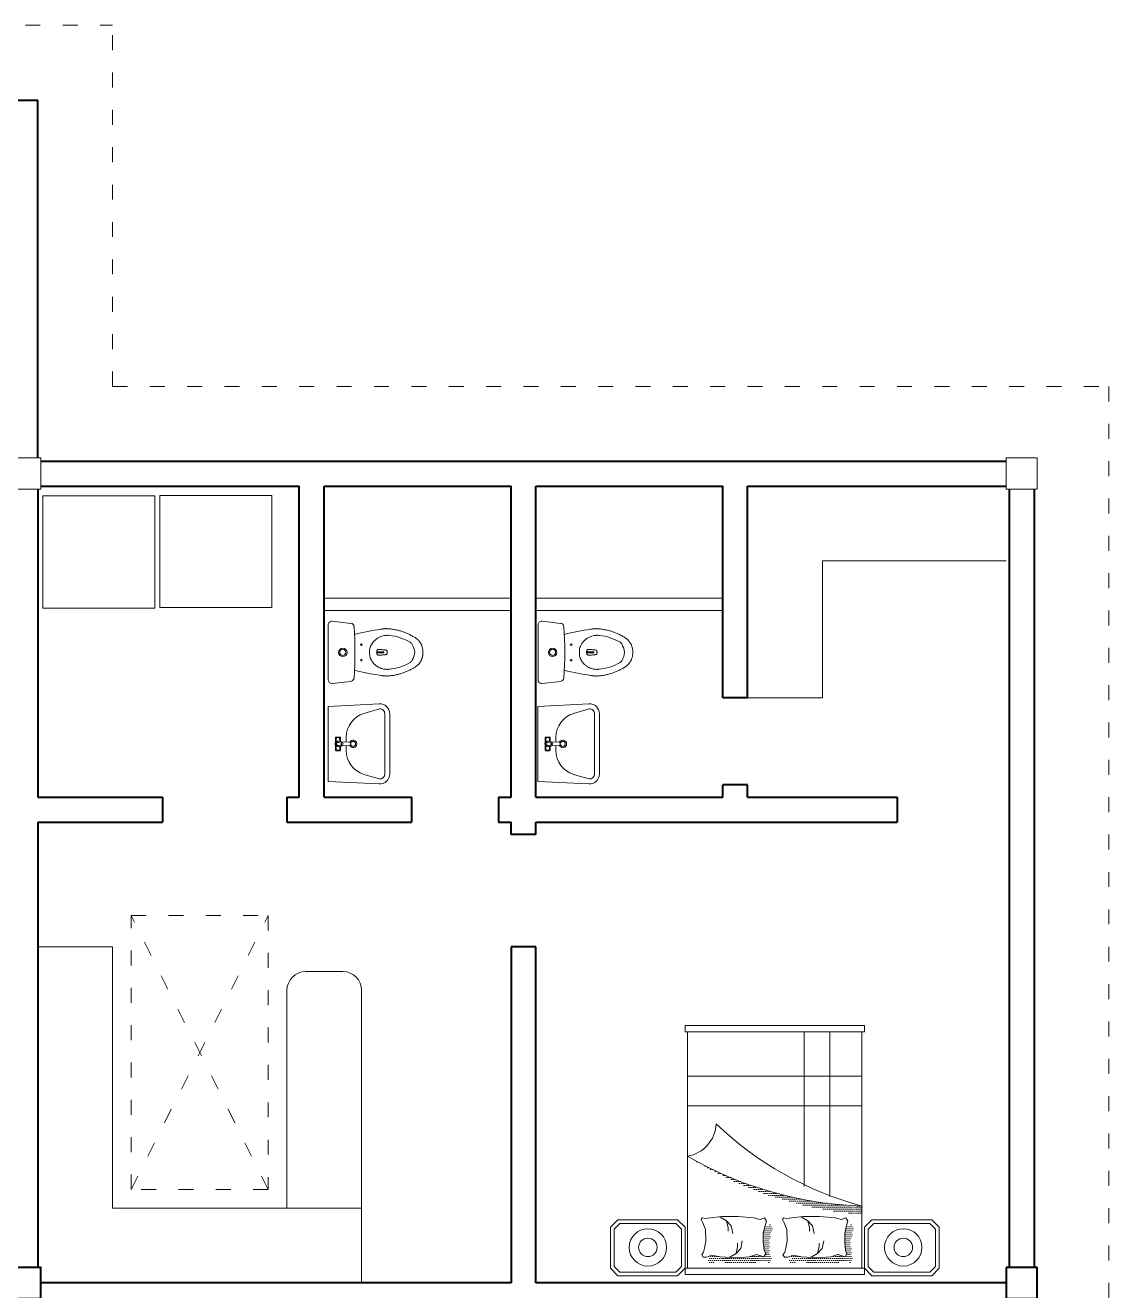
# Model space of a CAD drawing. Header units: millimetres. Extents: x 1551 to 1744, y 1536 to 1676.
# Drawn here: x 1581.98 to 1590.68, y 1576.19 to 1586.35 of the extents above; entities that cross this region are included whole.
import ezdxf

# ---------------------------------------------------------------- set-up
doc = ezdxf.new("R2010")
doc.units = ezdxf.units.MM
doc.linetypes.add('ACAD_ISO03W100', pattern=[30, 12, -18])
doc.linetypes.add('DASHDOT', pattern=[1, 0.5, -0.25, 0, -0.25])
doc.layers.add('01_Gruesa', color=7, linetype='Continuous', lineweight=40)
doc.layers.add('03_Fina', color=7, linetype='Continuous', lineweight=9)
pattern_1 = [(180, (1826.279103, 1461.658001), (-0.0079375, 0.015875), [0, -0.015875])]

# ---------------------------------------------------------------- blocks, each defined once
blk = doc.blocks.new('drakar planta')
at = {"layer": '03_Fina', "color": 252, "linetype": 'Continuous', "true_color": 0x939598}
for p, q in [((9.368, 5.6), (9.368, 5.6)), ((9.368, 5.6), (9.385, 5.452)), ((9.397, 5.633), (9.397, 5.633)), ((9.839, 5.633), (9.397, 5.633)), ((9.839, 5.633), (9.839, 5.633)), ((9.851, 5.452), (9.868, 5.6)), ((9.868, 5.6), (9.868, 5.6)), ((9.385, 5.452), (9.385, 5.452)), ((9.851, 5.452), (9.851, 5.452)), ((9.618, 5.301), (9.626, 5.301)), ((9.613, 5.243), (9.613, 5.186)), ((9.622, 5.186), (9.613, 5.186)), ((9.618, 5.244), (9.615, 5.243)), ((9.62, 5.243), (9.618, 5.244)), ((9.618, 5.244), (9.618, 5.244)), ((9.622, 5.243), (9.622, 5.186)), ((9.482, 5.143), (9.482, 5.141)), ((9.754, 5.143), (9.753, 5.141)), ((9.754, 5.158), (9.754, 5.154)), ((9.754, 5.154), (9.754, 5.154))]:
    blk.add_line(p, q, dxfattribs=at)
at = {"layer": '03_Fina', "color": 252, "ltscale": 0.01, "true_color": 0x939598}
blk.add_line((9.609, 5.301), (9.618, 5.301), dxfattribs=at)
at = {"layer": '03_Fina', "color": 252, "linetype": 'Continuous', "true_color": 0x939598}
for centre, radius in [((9.618, 5.516), 0.0342), ((9.618, 5.516), 0.0244), ((9.556, 5.367), 0.0072), ((9.68, 5.367), 0.0072)]:
    blk.add_circle(centre, radius, dxfattribs=at)
for centre, radius, start, end in [((9.397, 5.604), 0.0291, 90, 186.4831), ((9.839, 5.604), 0.0291, 0, 90), ((9.839, 5.604), 0.0291, 353.5169, 0), ((9.413, 5.455), 0.0291, 186.4831, 265.6595), ((9.618, 8.146), 2.728, 265.6595, 274.3405), ((10.948, 5.027), 1.526, 165.0155, 173.1331), ((8.286, 5.027), 1.528, 6.8679, 14.9756), ((9.822, 5.455), 0.0291, 274.3405, 353.5169), ((9.625, 5.161), 0.143, 115.2636, 179.6481), ((9.609, 5.188), 0.113, 90, 104.8453), ((9.626, 5.188), 0.113, 75.1657, 90), ((9.667, 5.162), 0.186, 179.8512, 185.6502), ((9.888, 5.183), 0.408, 185.2168, 185.7358), ((9.889, 5.183), 0.409, 185.9431, 210.6376), ((9.617, 5.16), 0.00101, 263.4365, 309.8712), ((9.618, 5.16), 0.00101, 230.1288, 276.5635), ((9.347, 5.183), 0.409, 329.3624, 354.7538), ((9.537, 5.164), 0.218, 354.506, 358.1692), ((9.576, 4.998), 0.0453, 211.4552, 242.0451), ((9.639, 5.117), 0.18, 242.0447, 263.2555), ((9.597, 5.117), 0.18, 276.7445, 297.9553), ((9.66, 4.998), 0.0453, 297.9549, 328.5855)]:
    blk.add_arc(centre, radius, start, end, dxfattribs=at)
for points, knots in [([(9.563, 5.291), (9.564, 5.291), (9.565, 5.291), (9.565, 5.292), (9.566, 5.292), (9.567, 5.292), (9.568, 5.293), (9.569, 5.293), (9.571, 5.294), (9.573, 5.295), (9.577, 5.296), (9.579, 5.297), (9.58, 5.297)], [0.8678487, 0.8678487, 0.8678487, 0.8678487, 0.8798629, 0.8798629, 0.8798629, 0.8909521, 0.9003997, 0.9091834, 0.9229673, 0.9427072, 0.9683896, 1, 1, 1, 1]), ([(9.655, 5.297), (9.657, 5.297), (9.659, 5.296), (9.662, 5.295), (9.664, 5.294), (9.666, 5.293), (9.669, 5.292), (9.671, 5.291), (9.674, 5.29), (9.677, 5.289), (9.68, 5.287), (9.682, 5.286), (9.684, 5.285), (9.686, 5.283), (9.69, 5.281), (9.693, 5.279), (9.698, 5.275), (9.704, 5.271), (9.71, 5.266), (9.716, 5.259), (9.723, 5.251), (9.729, 5.243), (9.735, 5.235), (9.739, 5.226), (9.744, 5.217), (9.747, 5.207), (9.751, 5.195), (9.753, 5.184), (9.754, 5.171), (9.755, 5.163), (9.754, 5.158)], [0, 0, 0, 0, 0.03073, 0.0557919, 0.0752101, 0.0908298, 0.1057126, 0.128628, 0.1479371, 0.1642292, 0.1850908, 0.1958664, 0.2064561, 0.220969, 0.23993, 0.2633379, 0.294561, 0.3312722, 0.3734704, 0.4211544, 0.4743227, 0.5329738, 0.5805653, 0.6312404, 0.6849983, 0.7418381, 0.8017591, 0.8647604, 0.930841, 0.9987863, 0.9987863, 0.9987863, 0.9987863]), ([(9.617, 5.159), (9.616, 5.159), (9.615, 5.16), (9.612, 5.16), (9.611, 5.16), (9.608, 5.16), (9.607, 5.161), (9.605, 5.161), (9.604, 5.161), (9.603, 5.162), (9.602, 5.162), (9.602, 5.163), (9.601, 5.164), (9.601, 5.164), (9.601, 5.165), (9.601, 5.165), (9.601, 5.166), (9.6, 5.167), (9.6, 5.168), (9.599, 5.172), (9.599, 5.174), (9.598, 5.181), (9.597, 5.186), (9.597, 5.194), (9.596, 5.199), (9.596, 5.205), (9.596, 5.207), (9.595, 5.211), (9.595, 5.213), (9.595, 5.218), (9.595, 5.22), (9.595, 5.223), (9.595, 5.224), (9.595, 5.226), (9.595, 5.227), (9.595, 5.23), (9.595, 5.232), (9.597, 5.236), (9.599, 5.238), (9.602, 5.24), (9.603, 5.241), (9.605, 5.242), (9.606, 5.242), (9.608, 5.242), (9.609, 5.243), (9.61, 5.243), (9.611, 5.243), (9.613, 5.243), (9.614, 5.243), (9.615, 5.243), (9.615, 5.243), (9.615, 5.243), (9.615, 5.243)], [0, 0, 0, 0, 0.03125, 0.03125, 0.0625, 0.0625, 0.09375, 0.09375, 0.109375, 0.109375, 0.125, 0.125, 0.140625, 0.140625, 0.148438, 0.148438, 0.15625, 0.15625, 0.1875, 0.1875, 0.25, 0.25, 0.375, 0.375, 0.5, 0.5, 0.5625, 0.5625, 0.625, 0.625, 0.6875, 0.6875, 0.71875, 0.71875, 0.75, 0.75, 0.8125, 0.8125, 0.875, 0.875, 0.90625, 0.90625, 0.9375, 0.9375, 0.953125, 0.953125, 0.96875, 0.96875, 1, 1, 1, 1.000009, 1.000009, 1.000009, 1.000009]), ([(9.619, 5.159), (9.62, 5.159), (9.621, 5.16), (9.624, 5.16), (9.625, 5.16), (9.628, 5.16), (9.629, 5.161), (9.631, 5.161), (9.632, 5.161), (9.633, 5.162), (9.633, 5.162), (9.634, 5.163), (9.634, 5.164), (9.635, 5.164), (9.635, 5.165), (9.635, 5.165), (9.635, 5.166), (9.635, 5.167), (9.636, 5.168), (9.636, 5.172), (9.637, 5.174), (9.638, 5.181), (9.638, 5.186), (9.639, 5.194), (9.639, 5.199), (9.64, 5.205), (9.64, 5.207), (9.64, 5.211), (9.64, 5.213), (9.641, 5.218), (9.641, 5.22), (9.641, 5.223), (9.641, 5.224), (9.641, 5.226), (9.641, 5.227), (9.641, 5.23), (9.64, 5.232), (9.638, 5.236), (9.637, 5.238), (9.634, 5.24), (9.633, 5.241), (9.631, 5.242), (9.63, 5.242), (9.628, 5.242), (9.627, 5.243), (9.626, 5.243), (9.625, 5.243), (9.623, 5.243), (9.622, 5.243), (9.62, 5.243)], [0, 0, 0, 0, 0.03125, 0.03125, 0.0625, 0.0625, 0.09375, 0.09375, 0.109375, 0.109375, 0.125, 0.125, 0.140625, 0.140625, 0.1484375, 0.1484375, 0.15625, 0.15625, 0.1875, 0.1875, 0.25, 0.25, 0.375, 0.375, 0.5, 0.5, 0.5625, 0.5625, 0.625, 0.625, 0.6875, 0.6875, 0.71875, 0.71875, 0.75, 0.75, 0.8125, 0.8125, 0.875, 0.875, 0.90625, 0.90625, 0.9375, 0.9375, 0.953125, 0.953125, 0.96875, 0.96875, 0.9999928, 0.9999928, 0.9999928, 0.9999928])]:
    blk.add_open_spline(points, degree=3, knots=knots, dxfattribs=at)
for points, weights, degree, knots in [([(9.618, 4.873), (9.617, 4.873), (9.616, 4.873), (9.542, 4.87), (9.502, 4.932), (9.435, 5.036), (9.428, 5.159), (9.428, 5.16), (9.428, 5.161), (9.427, 5.174), (9.429, 5.188)], [1, 0.999818026965, 1, 0.869595072185, 1, 0.965853886877, 1, 0.999997543195, 1, 0.96771874759, 0.94216281398], 2, [0, 0, 0, 0.004294, 0.004294, 0.32836, 0.32836, 0.929345, 0.929345, 0.934486, 0.934486, 1, 1, 1]), ([(9.429, 5.188), (9.43, 5.195), (9.431, 5.202), (9.432, 5.209), (9.432, 5.209), (9.433, 5.21), (9.433, 5.21)], [0.94216281398, 0.929295544402, 0.917706959429, 0.907397059062, 0.907397059062, 0.907397059062, 0.907397059062], 3, [0, 0, 0, 0, 0.08501565, 0.08501565, 0.08501565, 0.08958153, 0.08958153, 0.08958153, 0.08958153]), ([(9.618, 4.873), (9.619, 4.873), (9.62, 4.873), (9.694, 4.87), (9.734, 4.932), (9.801, 5.036), (9.808, 5.159), (9.808, 5.16), (9.808, 5.161), (9.808, 5.174), (9.807, 5.188)], [1, 0.999818026965, 1, 0.869595072185, 1, 0.965853886877, 1, 0.999997543195, 1, 0.96771874759, 0.94216281398], 2, [0, 0, 0, 0.004294, 0.004294, 0.32836, 0.32836, 0.929345, 0.929345, 0.934486, 0.934486, 1, 1, 1]), ([(9.807, 5.188), (9.806, 5.195), (9.805, 5.202), (9.803, 5.209), (9.803, 5.209), (9.803, 5.21), (9.803, 5.21)], [0.94216281398, 0.929356038323, 0.91781595237, 0.907542556122, 0.907542556122, 0.907542556122, 0.907542556122], 3, [0, 0, 0, 0, 0.08461596, 0.08461596, 0.08461596, 0.08948508, 0.08948508, 0.08948508, 0.08948508])]:
    blk.add_rational_spline(points, weights, degree=degree, knots=knots, dxfattribs=at)
blk.add_open_spline([(9.595, 5.229), (9.595, 5.229), (9.595, 5.229), (9.595, 5.229)], degree=3, dxfattribs=at)
blk = doc.blocks.new('A$C115B3CD4')
at = {"layer": '03_Fina', "color": 252, "true_color": 0x939598}
for p, q in [((0, 0.084), (0.021, 0.494)), ((0.623, 0.494), (0.021, 0.494)), ((0.267, 0.431), (0.267, 0.401)), ((0.272, 0.436), (0.313, 0.436)), ((0.272, 0.421), (0.272, 0.411)), ((0.282, 0.431), (0.305, 0.431)), ((0.3, 0.408), (0.305, 0.389)), ((0.31, 0.41), (0.315, 0.391)), ((0.334, 0.41), (0.329, 0.391)), ((0.331, 0.436), (0.372, 0.436)), ((0.338, 0.431), (0.362, 0.431)), ((0.344, 0.408), (0.339, 0.389)), ((0.372, 0.421), (0.372, 0.411)), ((0.377, 0.431), (0.377, 0.401)), ((0.623, 0.494), (0.644, 0.084)), ((0.269, 0.35), (0.307, 0.35)), ((0.272, 0.396), (0.295, 0.396)), ((0.282, 0.401), (0.302, 0.401)), ((0.309, 0.321), (0.305, 0.387)), ((0.334, 0.321), (0.339, 0.387)), ((0.336, 0.35), (0.375, 0.35)), ((0.342, 0.401), (0.362, 0.401)), ((0.349, 0.396), (0.372, 0.396)), ((0.04, 0.082), (0.077, 0.207)), ((0.604, 0.082), (0.567, 0.207)), ((0.08, 0.04), (0.564, 0.04)), ((0.08, 0), (0.564, 0))]:
    blk.add_line(p, q, dxfattribs=at)
at = {"layer": '03_Fina', "color": 252, "linetype": 'DASHDOT', "true_color": 0x939598}
blk.add_line((0.314, 0.316), (0.329, 0.316), dxfattribs=at)
at = {"layer": '03_Fina', "color": 252, "true_color": 0x939598}
blk.add_circle((0.322, 0.294), 0.02, dxfattribs=at)
at = {"layer": '03_Fina', "color": 252, "linetype": 'DASHDOT', "true_color": 0x939598}
for centre, start, end in [((0.272, 0.431), 90, 180), ((0.372, 0.431), 0, 90), ((0.272, 0.401), 180, 270), ((0.372, 0.401), 270, 0)]:
    blk.add_arc(centre, 0.005, start, end, dxfattribs=at)
at = {"layer": '03_Fina', "color": 252, "true_color": 0x939598}
for centre, radius, start, end in [((0.282, 0.421), 0.01, 90, 180), ((0.282, 0.411), 0.01, 180, 270), ((0.322, 0.415), 0.0231, 338.8422, 201.1578), ((0.322, 0.415), 0.0131, 338.8422, 201.1578), ((0.322, 0.433), 0.00496, 290.639, 249.361), ((0.362, 0.421), 0.01, 0, 90), ((0.362, 0.411), 0.01, 270, 0), ((0.269, 0.15), 0.2, 90, 163.5301), ((0.322, 0.294), 0.03, 115.0422, 64.9578), ((0.295, 0.386), 0.01, 3.8141, 90), ((0.324, 0.394), 0.02, 195.3012, 262.6368), ((0.314, 0.321), 0.005, 180, 270), ((0.322, 0.391), 0.00708, 180, 0), ((0.319, 0.394), 0.02, 277.3632, 344.6988), ((0.329, 0.321), 0.005, 270, 0), ((0.349, 0.386), 0.01, 90, 176.1909), ((0.375, 0.15), 0.2, 16.4699, 90), ((0.08, 0.08), 0.08, 177.1029, 270), ((0.08, 0.08), 0.04, 177.1029, 270), ((0.564, 0.08), 0.08, 270, 2.8971), ((0.564, 0.08), 0.04, 270, 2.8971)]:
    blk.add_arc(centre, radius, start, end, dxfattribs=at)

msp = doc.modelspace()

# ---------------------------------------------------------------- hatches: boundary and pattern name
at = {"layer": '03_Fina', "lineweight": 9, "true_color": 0x939598}
h = msp.add_hatch(dxfattribs=at)
h.set_pattern_fill('DOTS', color=252, scale=0.01, angle=360, style=0)
h.set_pattern_definition(pattern_1)
edge = h.paths.add_edge_path()
edge.add_line((1588.702, 1576.803), (1588.702, 1576.872))
edge.add_ellipse((1588.794, 1579.845), major_axis=(2.103, -2.103), ratio=1, start_angle=284.8866, end_angle=313.2226, ccw=False)
edge.add_ellipse((1588.944, 1579.85), major_axis=(2.161, -2.161), ratio=1, start_angle=-77.4802, end_angle=-49.5301)
h = msp.add_hatch(dxfattribs=at)
h.set_pattern_fill('DOTS', color=252, scale=0.01, angle=360, style=0)
h.set_pattern_definition(pattern_1)
h.paths.add_polyline_path([(1588.118, 1576.43), (1588.131, 1576.412), (1588.158, 1576.412), (1588.198, 1576.427), (1588.266, 1576.415), (1588.395, 1576.406), (1588.503, 1576.415), (1588.558, 1576.433), (1588.617, 1576.415), (1588.632, 1576.439), (1588.62, 1576.467), (1588.614, 1576.538), (1588.614, 1576.605), (1588.629, 1576.667), (1588.638, 1576.701), (1588.623, 1576.728), (1588.589, 1576.713), (1588.579, 1576.716), (1588.564, 1576.655), (1588.564, 1576.588), (1588.57, 1576.517), (1588.582, 1576.489), (1588.567, 1576.465), (1588.508, 1576.483), (1588.453, 1576.465), (1588.345, 1576.455), (1588.216, 1576.465), (1588.148, 1576.477), (1588.138, 1576.473), (1588.134, 1576.452)])
h.paths.add_polyline_path([(1587.465, 1576.43), (1587.477, 1576.412), (1587.505, 1576.412), (1587.545, 1576.427), (1587.613, 1576.415), (1587.742, 1576.406), (1587.85, 1576.415), (1587.905, 1576.433), (1587.963, 1576.415), (1587.979, 1576.439), (1587.966, 1576.467), (1587.96, 1576.538), (1587.96, 1576.605), (1587.976, 1576.667), (1587.985, 1576.701), (1587.97, 1576.728), (1587.936, 1576.713), (1587.926, 1576.716), (1587.91, 1576.655), (1587.91, 1576.588), (1587.917, 1576.517), (1587.929, 1576.489), (1587.913, 1576.465), (1587.855, 1576.483), (1587.8, 1576.465), (1587.692, 1576.455), (1587.563, 1576.465), (1587.495, 1576.477), (1587.484, 1576.473), (1587.48, 1576.452)])

# ---------------------------------------------------------------- linework, layer by layer
at = {"layer": '01_Gruesa', "color": 5}
for p, q in [((1573.884, 1585.755), (1582.084, 1585.755)), ((1582.084, 1582.88), (1582.084, 1585.755)), ((1582.109, 1582.855), (1589.859, 1582.855)), ((1582.084, 1582.63), (1582.084, 1580.155)), ((1582.109, 1582.655), (1584.184, 1582.655)), ((1584.184, 1580.155), (1584.184, 1582.655)), ((1584.384, 1580.155), (1584.384, 1582.655)), ((1584.384, 1582.655), (1585.884, 1582.655)), ((1585.884, 1580.155), (1585.884, 1582.655)), ((1586.084, 1580.155), (1586.084, 1582.655)), ((1586.084, 1582.655), (1587.584, 1582.655)), ((1587.584, 1580.955), (1587.584, 1582.655)), ((1587.784, 1580.955), (1587.784, 1582.655)), ((1587.784, 1582.655), (1589.859, 1582.655)), ((1589.884, 1582.63), (1589.884, 1576.38)), ((1590.084, 1582.63), (1590.084, 1576.38)), ((1587.784, 1580.955), (1587.584, 1580.955)), ((1587.584, 1580.155), (1587.584, 1580.255)), ((1587.784, 1580.255), (1587.584, 1580.255)), ((1587.784, 1580.155), (1587.784, 1580.255)), ((1582.084, 1580.155), (1583.084, 1580.155)), ((1583.084, 1580.155), (1583.084, 1579.955)), ((1584.084, 1580.155), (1584.184, 1580.155)), ((1584.084, 1580.155), (1584.084, 1579.955)), ((1584.384, 1580.155), (1585.084, 1580.155)), ((1585.084, 1580.155), (1585.084, 1579.955)), ((1585.784, 1580.155), (1585.884, 1580.155)), ((1585.784, 1580.155), (1585.784, 1579.955)), ((1586.084, 1580.155), (1587.584, 1580.155)), ((1587.784, 1580.155), (1588.984, 1580.155)), ((1588.984, 1580.155), (1588.984, 1579.955)), ((1582.084, 1579.955), (1582.084, 1576.38)), ((1582.084, 1579.955), (1583.084, 1579.955)), ((1584.084, 1579.955), (1585.084, 1579.955)), ((1585.784, 1579.955), (1585.884, 1579.955)), ((1585.884, 1579.855), (1585.884, 1579.955)), ((1586.084, 1579.855), (1586.084, 1579.955)), ((1586.084, 1579.955), (1588.984, 1579.955)), ((1586.084, 1579.855), (1585.884, 1579.855)), ((1586.084, 1578.955), (1585.884, 1578.955)), ((1585.884, 1578.955), (1585.884, 1576.255)), ((1586.084, 1576.255), (1586.084, 1578.955)), ((1585.884, 1576.255), (1582.109, 1576.255)), ((1589.859, 1576.255), (1586.084, 1576.255))]:
    msp.add_line(p, q, dxfattribs=at)
at = {"layer": '01_Gruesa', "color": 244, "lineweight": 9, "true_color": 0x991b1e}
for points in [[(1581.859, 1582.88), (1581.859, 1582.63), (1582.109, 1582.63), (1582.109, 1582.88)], [(1589.859, 1582.88), (1589.859, 1582.63), (1590.109, 1582.63), (1590.109, 1582.88)]]:
    msp.add_lwpolyline(points, close=True, dxfattribs=at)
at = {"layer": '01_Gruesa', "color": 244, "true_color": 0x991b1e}
for points in [[(1581.859, 1576.38), (1581.859, 1576.13), (1582.109, 1576.13), (1582.109, 1576.38)], [(1589.859, 1576.38), (1589.859, 1576.13), (1590.109, 1576.13), (1590.109, 1576.38)]]:
    msp.add_lwpolyline(points, close=True, dxfattribs=at)
at = {"layer": '03_Fina', "linetype": 'ACAD_ISO03W100', "ltscale": 0.01}
for p, q in [((1573.284, 1586.355), (1582.684, 1586.355)), ((1582.684, 1583.455), (1582.684, 1586.355)), ((1582.684, 1583.455), (1590.684, 1583.455)), ((1590.684, 1583.455), (1590.684, 1566.155)), ((1582.834, 1577.005), (1583.934, 1579.205)), ((1583.934, 1577.005), (1582.834, 1579.205))]:
    msp.add_line(p, q, dxfattribs=at)
at = {"layer": '03_Fina', "color": 252, "lineweight": 9, "true_color": 0x939598}
for p, q in [((1588.384, 1580.955), (1588.384, 1582.055)), ((1588.384, 1582.055), (1589.859, 1582.055)), ((1584.384, 1581.755), (1585.884, 1581.755)), ((1586.084, 1581.755), (1587.584, 1581.755)), ((1584.384, 1581.655), (1585.884, 1581.655)), ((1586.084, 1581.655), (1587.584, 1581.655)), ((1588.384, 1580.955), (1587.784, 1580.955)), ((1582.084, 1578.955), (1582.684, 1578.955)), ((1582.684, 1578.955), (1582.684, 1576.855)), ((1584.234, 1578.755), (1584.534, 1578.755)), ((1584.084, 1576.855), (1584.084, 1578.605)), ((1584.684, 1576.255), (1584.684, 1578.605)), ((1587.282, 1578.322), (1588.722, 1578.322)), ((1587.282, 1578.272), (1587.282, 1578.322)), ((1587.282, 1578.272), (1588.722, 1578.272)), ((1587.302, 1576.372), (1587.302, 1578.272)), ((1588.239, 1578.272), (1588.239, 1577.028)), ((1588.444, 1578.272), (1588.444, 1576.949)), ((1588.702, 1578.272), (1588.702, 1576.372)), ((1588.722, 1578.322), (1588.722, 1578.272)), ((1587.302, 1577.914), (1588.702, 1577.914)), ((1587.302, 1577.676), (1588.702, 1577.676)), ((1582.684, 1576.855), (1584.684, 1576.855)), ((1587.282, 1576.372), (1588.722, 1576.372)), ((1587.282, 1576.322), (1587.282, 1576.372)), ((1587.282, 1576.322), (1588.722, 1576.322)), ((1588.722, 1576.372), (1588.722, 1576.322))]:
    msp.add_line(p, q, dxfattribs=at)
for points in [[(1582.124, 1582.575), (1583.024, 1582.575), (1583.024, 1581.675), (1582.124, 1581.675)], [(1583.064, 1582.579), (1583.964, 1582.579), (1583.964, 1581.679), (1583.064, 1581.679)], [(1587.222, 1576.762), (1586.742, 1576.762), (1586.682, 1576.702), (1586.682, 1576.372), (1586.742, 1576.312), (1587.222, 1576.312), (1587.282, 1576.372), (1587.282, 1576.702)], [(1587.207, 1576.732), (1586.757, 1576.732), (1586.712, 1576.687), (1586.712, 1576.387), (1586.757, 1576.342), (1587.207, 1576.342), (1587.252, 1576.387), (1587.252, 1576.687)], [(1589.262, 1576.762), (1588.782, 1576.762), (1588.722, 1576.702), (1588.722, 1576.372), (1588.782, 1576.312), (1589.262, 1576.312), (1589.322, 1576.372), (1589.322, 1576.702)], [(1589.247, 1576.732), (1588.797, 1576.732), (1588.752, 1576.687), (1588.752, 1576.387), (1588.797, 1576.342), (1589.247, 1576.342), (1589.292, 1576.387), (1589.292, 1576.687)]]:
    msp.add_lwpolyline(points, close=True, dxfattribs=at)
at = {"layer": '03_Fina', "linetype": 'ACAD_ISO03W100', "ltscale": 0.01}
msp.add_lwpolyline([(1583.934, 1577.005), (1582.834, 1577.005), (1582.834, 1579.205), (1583.934, 1579.205)], close=True, dxfattribs=at)
at = {"layer": '03_Fina', "color": 252, "lineweight": 9, "true_color": 0x939598}
for points in [[(1587.855, 1576.483), (1587.913, 1576.465), (1587.929, 1576.489), (1587.917, 1576.517), (1587.91, 1576.588), (1587.91, 1576.655), (1587.926, 1576.717), (1587.935, 1576.751), (1587.92, 1576.778), (1587.886, 1576.763), (1587.834, 1576.778), (1587.707, 1576.787), (1587.578, 1576.787), (1587.443, 1576.772), (1587.418, 1576.778), (1587.412, 1576.763), (1587.424, 1576.738), (1587.446, 1576.683), (1587.449, 1576.591), (1587.437, 1576.535), (1587.431, 1576.502), (1587.415, 1576.48), (1587.427, 1576.462), (1587.455, 1576.462), (1587.495, 1576.477), (1587.563, 1576.465), (1587.692, 1576.455), (1587.8, 1576.465), (1587.855, 1576.483)], [(1587.563, 1576.784), (1587.615, 1576.754), (1587.652, 1576.714), (1587.664, 1576.652)], [(1587.615, 1576.751), (1587.627, 1576.701), (1587.627, 1576.671)], [(1588.508, 1576.483), (1588.567, 1576.465), (1588.582, 1576.489), (1588.57, 1576.517), (1588.564, 1576.588), (1588.564, 1576.655), (1588.579, 1576.717), (1588.588, 1576.751), (1588.573, 1576.778), (1588.539, 1576.763), (1588.487, 1576.778), (1588.361, 1576.787), (1588.231, 1576.787), (1588.096, 1576.772), (1588.072, 1576.778), (1588.065, 1576.763), (1588.078, 1576.738), (1588.099, 1576.683), (1588.102, 1576.591), (1588.09, 1576.535), (1588.084, 1576.502), (1588.068, 1576.48), (1588.081, 1576.462), (1588.108, 1576.462), (1588.148, 1576.477), (1588.216, 1576.465), (1588.345, 1576.455), (1588.453, 1576.465), (1588.508, 1576.483)], [(1588.216, 1576.784), (1588.268, 1576.754), (1588.305, 1576.714), (1588.318, 1576.652)], [(1588.268, 1576.751), (1588.281, 1576.701), (1588.281, 1576.671)], [(1587.64, 1576.462), (1587.692, 1576.492), (1587.729, 1576.532), (1587.741, 1576.594)], [(1587.692, 1576.495), (1587.704, 1576.545), (1587.704, 1576.575)], [(1588.293, 1576.462), (1588.345, 1576.492), (1588.382, 1576.532), (1588.395, 1576.594)], [(1588.345, 1576.495), (1588.358, 1576.545), (1588.358, 1576.575)]]:
    msp.add_lwpolyline(points, dxfattribs=at)
for centre, radius in [((1586.983, 1576.54), 0.15), ((1586.983, 1576.54), 0.0743), ((1589.034, 1576.54), 0.15), ((1589.034, 1576.54), 0.0743)]:
    msp.add_circle(centre, radius, dxfattribs=at)
for centre, radius, start, end in [((1584.234, 1578.605), 0.15, 90, 180), ((1584.534, 1578.605), 0.15, 0, 90), ((1587.252, 1577.547), 0.28, 280.3543, 356.7862), ((1589.427, 1579.524), 2.75, 226.4367, 254.7234), ((1588.794, 1579.845), 2.974, 239.8866, 268.2226)]:
    msp.add_arc(centre, radius, start, end, dxfattribs=at)

# ---------------------------------------------------------------- block references
at = {"xscale": -1, "rotation": 90}
for name, p in [('drakar planta', (1590.049, 1590.937)), ('drakar planta', (1591.734, 1590.937)), ('A$C115B3CD4', (1584.91, 1580.906)), ('A$C115B3CD4', (1586.594, 1580.906))]:
    msp.add_blockref(name, p, dxfattribs=at)

doc.saveas('drawing.dxf')
